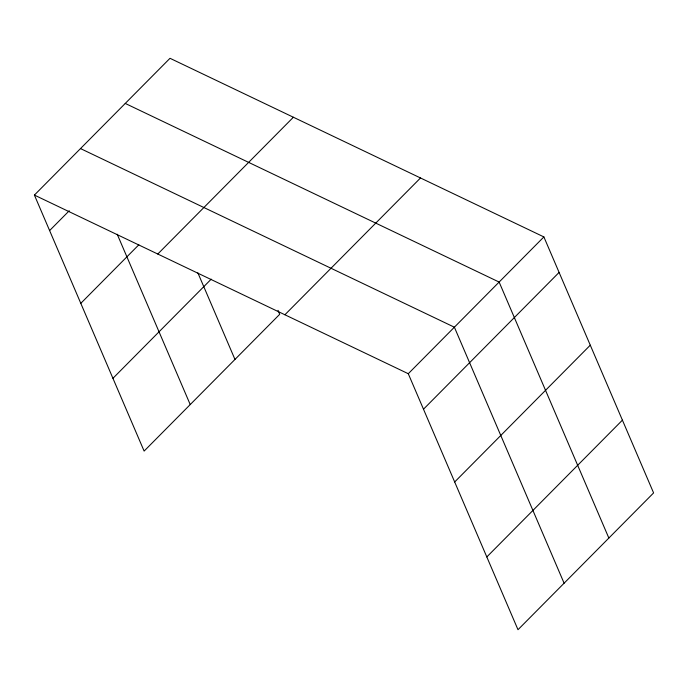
<?xml version="1.0" encoding="UTF-8"?>
<svg xmlns="http://www.w3.org/2000/svg" width="688" height="688" viewBox="0 0 688 688"><rect width="100%" height="100%" fill="white"/><g stroke="black" fill="none" stroke-linecap="round" stroke-linejoin="round"><path stroke-width="1.03" d="M34.4 195.082L170.005 58.291L543.881 236.921L653.6 492.918L517.995 629.709L408.276 373.713L34.4 195.082L144.119 451.079L279.724 314.287L278.038 310.357M49.613 230.575L69.264 210.752M80.797 303.339L138.838 244.799M157.784 254.027L293.38 117.244M112.935 378.314L211.242 279.139M284.901 314.769L420.497 177.977M408.276 373.713L543.881 236.921M423.49 409.205L559.095 272.422M454.682 481.97L590.278 345.187M486.812 556.945L622.416 420.153M125.25 103.432L499.135 282.063L608.854 538.059M80.505 148.574L454.381 327.204L564.1 583.2M197.869 272.852L234.969 359.428M117.209 234.221L190.223 404.57"/></g></svg>
